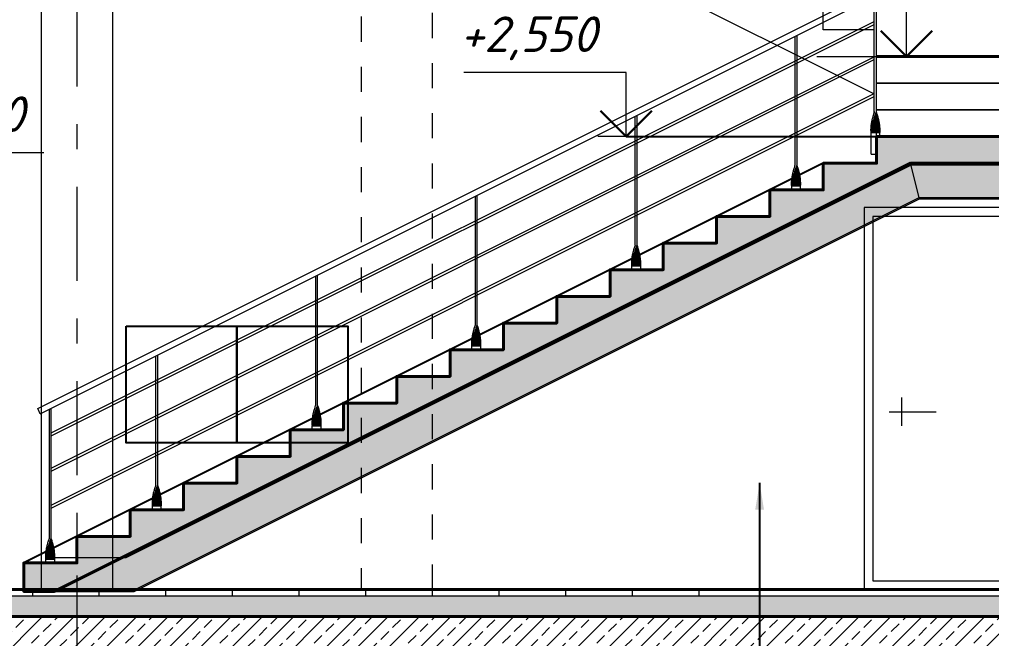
# Model space of a CAD drawing. Header units: millimetres. Extents: x -6419137 to 687965, y -598396 to 179722.
# Drawn here: x 641176 to 646647, y 79745 to 83229 of the extents above; entities that cross this region are included whole.
import ezdxf
from ezdxf.enums import TextEntityAlignment as Align

# ---------------------------------------------------------------- set-up
doc = ezdxf.new("R2010")
doc.units = ezdxf.units.MM
doc.header["$MEASUREMENT"] = 0
doc.linetypes.add('Штриховая', pattern=[5644.444466, 2822.222233, -2822.222233])
doc.linetypes.add('Штрихштриховая', pattern=[10936.110735, 5291.666508, -2116.666555, 1411.111116, -2116.666555])
for name, color, linetype, lineweight in [('Двери ArchiCAD', 7, 'Continuous', 0), ('лестницы_Ном._пера__94', 252, 'Continuous', 5), ('лестницы_Ном._пера__96', 7, 'Continuous', 13), ('лестницы_Ном._пера__99', 7, 'Continuous', 40), ('оси_Ном._пера__96', 7, 'Continuous', 5), ('перекрытие_Ном._пера__99', 7, 'Continuous', 40), ('стены наруж_Ном._пера__1', 7, 'Continuous', 25), ('стены наруж_Ном._пера__99', 7, 'Continuous', 40), ('чертеж_Ном._пера__91', 250, 'Continuous', 5), ('чертеж_Ном._пера__96', 7, 'Continuous', 13), ('чертеж_Ном._пера__98', 7, 'Continuous', 35), ('штриховка_Ном._пера__96', 7, 'Continuous', 13)]:
    doc.layers.add(name, color=color, linetype=linetype, lineweight=lineweight)
doc.layers.add('Конструкции', color=7, linetype='Continuous', lineweight=5, true_color=0x0000e6)
for name, color, linetype in [('крыша', 7, 'Continuous'), ('оси', 7, 'Continuous'), ('перекрытие', 7, 'Continuous'), ('размеры', 7, 'Continuous'), ('чертеж', 7, 'Continuous')]:
    doc.layers.add(name, color=color, linetype=linetype)
doc.styles.get("Standard").update_dxf_attribs({"font": 'isocpeui.ttf'})
doc.styles.add('СГЕНЕРИР_СТИЛЬ_1', font='gost_2_304-81_type.ttf')
doc.dimstyles.get("Standard").update_dxf_attribs({"dimtxt": 150, "dimasz": 100, "dimexe": 100, "dimexo": 100, "dimgap": 80, "dimtad": 1, "dimtoh": 1, "dimdec": 0, "dimzin": 0, "dimdsep": 46, "dimtxsty": 'Standard', "dimblk": 'ARCHTICK', "dimblk2": 'ARCHTICK', "dimcen": 0.09, "dimdle": 100, "dimadec": 0, "dimazin": 0, "dimtfac": 1, "dimtdec": 0, "dimtofl": 0, "dimtmove": 0, "dimatfit": 3, "dimfxl": 1, "dimtolj": 1, "dimtzin": 0, "dimarcsym": 0})

# ---------------------------------------------------------------- blocks, each defined once
blk = doc.blocks.new('Элемент разреза_68_3', base_point=(50891.7, -142))
at = {"layer": 'штриховка_Ном._пера__96', "linetype": 'Continuous'}
h = blk.add_hatch(dxfattribs=at)
h.set_pattern_fill('ANSI33', color=256, scale=500, style=0)
h.set_pattern_definition([(45, (123176.68, -384.35), (-88.3883, 88.3883), []), (45, (123265.06, -384.35), (-88.3883, 88.3883), [62.5, -31.25])])
h.paths.add_polyline_path([(123347.3, -133.6), (122947.3, -133.6), (122947.3, -434), (123347.3, -434)])
h.paths.add_polyline_path([(113547.3, -834), (123347.3, -834), (123347.3, -434), (113547.3, -434)])
h = blk.add_hatch(dxfattribs=at)
h.set_pattern_fill('ANSI31', color=256, scale=3000, angle=45, style=0)
h.paths.add_polyline_path([(120347.3, -317.9), (120347.3, -283.6), (113547.3, -283.6), (113547.3, -317.9)])
h.paths.add_polyline_path([(122947.3, -283.6), (122947.3, -383.6), (122967.3, -383.6), (122967.3, -283.6)])
h = blk.add_hatch(dxfattribs=at)
h.set_pattern_fill('AR-CONC', color=256, scale=8, style=0)
h.set_pattern_definition([(50, (0, 8), (57.380815, -5.02017), [6, -66]), (355, (0, 8), (-11.100107, 60.17537), [4.8, -52.8]), (100.451444, (4.78, 7.58), (46.280708, 55.1552), [5.099215, -56.09137]), (46.1842, (0, 24), (85.379306, -13.241542), [9, -99]), (96.635635, (7.115, 22.9), (74.772956, 77.92949), [7.64883, -84.1371]), (351.18416, (0, 24), (74.772956, 77.92949), [7.2, -79.2]), (21, (8, 20), (47.752564, -32.209511), [6, -66]), (326, (8, 20), (19.465227, 58.012004), [4.8, -52.8]), (71.451445, (11.98, 17.316), (67.21779, 25.802492), [5.099215, -56.09137]), (37.5, (0, 8), (0.9727884, 26.6315083), [0, -52.16, 0, -53.6, 0, -53]), (7.5, (0, 8), (21.045563, 31.552937), [0, -30.56, 0, -50.96, 0, -20.2]), (327.5, (-17.84, 8), (42.705795, -1.8043897), [0, -20, 0, -62.4, 0, -82.8]), (317.5, (-25.84, 8), (46.654894, 8.008399), [0, -26, 0, -41.44, 0, -58.8])])
h.paths.add_polyline_path([(122947.3, -434), (122947.3, -321.8), (113547.3, -321.8), (113547.3, -434)])
at = {"layer": 'перекрытие_Ном._пера__99', "linetype": 'Continuous'}
blk.add_line((113547.3, -283.6), (122947.3, -283.6), dxfattribs=at)
blk.add_lwpolyline([(113547.3, -434), (122947.3, -434), (122947.3, -133.6), (123347.3, -133.6), (123347.3, -434)], dxfattribs=at)
at = {"layer": 'штриховка_Ном._пера__96', "linetype": 'Continuous'}
blk.add_line((113547.3, -317.9), (122947.3, -317.9), dxfattribs=at)
blk = doc.blocks.new('Стандартный маркер сетки[17]_3', base_point=(114347.3, 2539.6))
at = {"layer": 'оси_Ном._пера__96', "linetype": 'Штрихштриховая', "ltscale": 0.1}
blk.add_line((114347.3, 8601.8), (114347.3, -2142), dxfattribs=at)
at = {"layer": 'оси_Ном._пера__96', "style": 'СГЕНЕРИР_СТИЛЬ_1'}
blk.add_attdef('AC_MarkerText_1', text='', height=350, rotation=360, dxfattribs=at).set_placement((114208.2, -3811.7), align=Align.BOTTOM_LEFT)
blk = doc.blocks.new('Отметка высоты (ГОСТ)[26]_3', base_point=(115340.8, -142))
at = {"layer": 'чертеж_Ном._пера__91', "linetype": 'Continuous'}
for p, q in [((115340.8, -142), (115340.8, 308)), ((115340.8, 308), (116482.7, 308)), ((114709.4, -142), (115540.8, -142))]:
    blk.add_line(p, q, dxfattribs=at)
at = {"layer": 'чертеж_Ном._пера__98', "linetype": 'Continuous', "lineweight": 30}
for q in [(115160.8, 38), (115520.8, 38)]:
    blk.add_line((115340.8, -142), q, dxfattribs=at)
blk = doc.blocks.new('A$C381E31AD')
at = {"layer": 'лестницы_Ном._пера__94', "linetype": 'Continuous', "lineweight": 13}
for points in [[(1838.6, 518), (1838.6, 667.5), (738.6, 667.2), (739.1, 517.7)], [(2158.4, 317.7), (2158.6, 517.5), (929.6, 517.7), (980.1, 317.7)], [(-161.4, -252.5), (-161.4, 67.7), (-461.4, 67.7), (-461.4, -82.3), (-761.4, -82.3), (-761.4, -232.3), (-1061.4, -232.3), (-1061.4, -382.3), (-1361.4, -382.3), (-1361.4, -532.3), (-1661.4, -532.3), (-1661.4, -682.3), (-1961.4, -682.3), (-1961.4, -832.3), (-2261.4, -832.3), (-2261.4, -982.3), (-2561.4, -982.3), (-2561.4, -1132.3), (-2861.4, -1132.3), (-2861.4, -1282.3), (-3161.4, -1282.3), (-3161.4, -1432.3), (-3461.4, -1432.3), (-3461.4, -1582.3), (-3761.4, -1582.3), (-3761.4, -1742.3), (-3148.7, -1745)]]:
    blk.add_hatch(color=9, dxfattribs=at).paths.add_polyline_path(points)
at = {"layer": 'лестницы_Ном._пера__94'}
h = blk.add_hatch(color=9, dxfattribs=at)
h.paths.add_polyline_path([(929.7, 517.7), (739.1, 517.7), (438.6, 517.7), (438.6, 367.7), (138.6, 367.7), (138.6, 217.7), (-161.4, 217.7), (-161.4, 67.7), (-161.4, -27.8)], flags=17)
h.paths.add_polyline_path([(979.9, 317.7), (929.7, 517.7), (-161.4, -27.8), (-161.4, -253)])
at = {"layer": 'лестницы_Ном._пера__94', "linetype": 'Continuous', "lineweight": 13}
h = blk.add_hatch(color=9, dxfattribs=at)
h.paths.add_polyline_path([(-3628.7, -1732.3), (-3761.4, -1732.3), (-4061.4, -1732.3), (-4061.4, -1892.3), (-3890.8, -1892.3)])
h.paths.add_polyline_path([(-3145, -1744.7), (-3628.7, -1732.3), (-3890.3, -1892.3), (-3447.1, -1895.8)])
blk.add_lwpolyline([(438.6, 517.7), (-4061.4, -1732.3)])
at = {"layer": 'лестницы_Ном._пера__96', "linetype": 'Continuous'}
for p, q in [((-3982.4, -862.6), (708.6, 1483.3)), ((-3967.6, -892.2), (726.1, 1455.1)), ((726.1, 802.5), (726.1, 1454.7)), ((738.6, 809.8), (738.6, 1454.7)), ((-3906.7, -1000.7), (726.1, 1315.7)), ((-3906.7, -1017.5), (726.1, 1298.9)), ((281, 507.7), (281, 1232.5)), ((291, 507.7), (291, 1237.5)), ((-3906.7, -1199.3), (726.1, 1117.1)), ((-3906.7, -1216.1), (726.1, 1100.3)), ((-3906.7, -1406.3), (726.1, 910.1)), ((-3906.7, -1423.1), (726.1, 893.3)), ((-619, 57.7), (-619, 782.4)), ((-609, 57.7), (-609, 787.4)), ((714.8, 762.7), (716.1, 767.7)), ((716.1, 767.7), (717.3, 772.7)), ((717.3, 772.7), (718.7, 777.7)), ((718.7, 777.7), (720.1, 782.7)), ((720.1, 782.7), (721.6, 787.7)), ((721.6, 787.7), (726.1, 802.5)), ((723.1, 792.7), (724.7, 797.7)), ((723.2, 762.7), (724.7, 767.7)), ((724.7, 797.7), (726.3, 802.7)), ((724.7, 767.7), (726.3, 772.7)), ((749.7, 767.7), (724.7, 767.7)), ((726.3, 802.7), (727.9, 807.7)), ((726.3, 772.7), (727.9, 777.7)), ((748.4, 772.7), (726.3, 772.7)), ((727.9, 777.7), (729.6, 782.7)), ((747.1, 777.7), (727.9, 777.7)), ((729.6, 782.7), (731.2, 787.7)), ((745.7, 782.7), (729.6, 782.7)), ((731.2, 787.7), (732.9, 792.7)), ((744.2, 787.7), (731.2, 787.7)), ((732.9, 792.7), (734.6, 797.7)), ((742.7, 792.7), (732.9, 792.7)), ((734.6, 797.7), (736.2, 802.7)), ((741.1, 797.7), (734.6, 797.7)), ((736.2, 802.7), (738.6, 809.8)), ((739.5, 802.7), (736.2, 802.7)), ((741.1, 797.7), (739.5, 802.7)), ((742.7, 792.7), (741.1, 797.7)), ((744.2, 787.7), (742.7, 792.7)), ((745.7, 782.7), (744.2, 787.7)), ((747.1, 777.7), (745.7, 782.7)), ((748.4, 772.7), (747.1, 777.7)), ((749.7, 767.7), (748.4, 772.7)), ((750.9, 762.7), (749.7, 767.7)), ((707.4, 707.7), (707.6, 712.7)), ((707.6, 712.7), (707.9, 717.7)), ((707.9, 717.7), (708.3, 722.7)), ((708.3, 722.7), (708.7, 727.7)), ((708.7, 727.7), (709.3, 732.7)), ((709.3, 732.7), (710, 737.7)), ((710, 737.7), (710.8, 742.7)), ((710, 707.7), (710.8, 712.7)), ((710.8, 742.7), (711.7, 747.7)), ((710.8, 712.7), (711.7, 717.7)), ((758.2, 712.7), (710.8, 712.7)), ((711.7, 747.7), (712.6, 752.7)), ((711.7, 717.7), (712.7, 722.7)), ((757.9, 717.7), (711.7, 717.7)), ((712.6, 752.7), (713.7, 757.7)), ((712.7, 722.7), (713.7, 727.7)), ((757.5, 722.7), (712.7, 722.7)), ((713.7, 757.7), (714.8, 762.7)), ((713.7, 727.7), (714.9, 732.7)), ((757, 727.7), (713.7, 727.7)), ((714.9, 732.7), (716.1, 737.7)), ((756.5, 732.7), (714.9, 732.7)), ((716.1, 737.7), (717.4, 742.7)), ((755.8, 737.7), (716.1, 737.7)), ((717.4, 742.7), (718.7, 747.7)), ((755, 742.7), (717.4, 742.7)), ((718.7, 747.7), (720.2, 752.7)), ((754.1, 747.7), (718.7, 747.7)), ((720.2, 752.7), (721.6, 757.7)), ((753.1, 752.7), (720.2, 752.7)), ((721.6, 757.7), (723.2, 762.7)), ((752.1, 757.7), (721.6, 757.7)), ((750.9, 762.7), (723.2, 762.7)), ((752.1, 757.7), (750.9, 762.7)), ((753.1, 752.7), (752.1, 757.7)), ((754.1, 747.7), (753.1, 752.7)), ((755, 742.7), (754.1, 747.7)), ((755.8, 737.7), (755, 742.7)), ((756.5, 732.7), (755.8, 737.7)), ((757, 727.7), (756.5, 732.7)), ((757.5, 722.7), (757, 727.7)), ((757.9, 717.7), (757.5, 722.7)), ((758.2, 712.7), (757.9, 717.7)), ((758.3, 707.7), (758.2, 712.7)), ((707.4, 702.7), (707.4, 707.7)), ((707.5, 697.7), (707.4, 702.7)), ((707.6, 692.7), (707.5, 697.7)), ((707.9, 687.7), (708.3, 692.7)), ((757.9, 687.7), (707.9, 687.7)), ((707.9, 567.7), (707.9, 687.7)), ((708.3, 692.7), (708.8, 697.7)), ((758.2, 692.7), (708.3, 692.7)), ((708.8, 697.7), (709.3, 702.7)), ((758.3, 697.7), (708.8, 697.7)), ((709.3, 702.7), (710, 707.7)), ((758.4, 702.7), (709.3, 702.7)), ((758.3, 707.7), (710, 707.7)), ((1038.6, 667.7), (738.6, 667.7)), ((757.9, 687.7), (758.2, 692.7)), ((757.9, 667.7), (757.9, 687.7)), ((757.9, 667.7), (757.9, 687.7)), ((758.2, 692.7), (758.3, 697.7)), ((758.4, 702.7), (758.3, 707.7)), ((758.3, 697.7), (758.4, 702.7)), ((274.9, 487.7), (276.4, 492.7)), ((276.4, 492.7), (278, 497.7)), ((278, 497.7), (279.6, 502.7)), ((279.6, 502.7), (281.2, 507.7)), ((284.6, 487.7), (286.2, 492.7)), ((286.2, 492.7), (287.9, 497.7)), ((296, 492.7), (286.2, 492.7)), ((287.9, 497.7), (289.5, 502.7)), ((294.4, 497.7), (287.9, 497.7)), ((289.5, 502.7), (291.2, 507.7)), ((292.8, 502.7), (289.5, 502.7)), ((294.4, 497.7), (292.8, 502.7)), ((296, 492.7), (294.4, 497.7)), ((297.5, 487.7), (296, 492.7)), ((262.6, 432.7), (263.3, 437.7)), ((263.3, 437.7), (264.1, 442.7)), ((264.1, 442.7), (265, 447.7)), ((265, 447.7), (265.9, 452.7)), ((265.9, 452.7), (267, 457.7)), ((267, 457.7), (268.1, 462.7)), ((268.1, 462.7), (269.4, 467.7)), ((268.2, 432.7), (269.4, 437.7)), ((269.4, 467.7), (270.7, 472.7)), ((269.4, 437.7), (270.7, 442.7)), ((309.1, 437.7), (269.4, 437.7)), ((270.7, 472.7), (272, 477.7)), ((270.7, 442.7), (272, 447.7)), ((308.3, 442.7), (270.7, 442.7)), ((272, 477.7), (273.4, 482.7)), ((272, 447.7), (273.5, 452.7)), ((307.4, 447.7), (272, 447.7)), ((273.4, 482.7), (274.9, 487.7)), ((273.5, 452.7), (274.9, 457.7)), ((306.4, 452.7), (273.5, 452.7)), ((274.9, 457.7), (276.5, 462.7)), ((305.4, 457.7), (274.9, 457.7)), ((276.5, 462.7), (278, 467.7)), ((304.2, 462.7), (276.5, 462.7)), ((278, 467.7), (279.6, 472.7)), ((303, 467.7), (278, 467.7)), ((279.6, 472.7), (281.2, 477.7)), ((301.7, 472.7), (279.6, 472.7)), ((281.2, 477.7), (282.9, 482.7)), ((300.4, 477.7), (281.2, 477.7)), ((282.9, 482.7), (284.6, 487.7)), ((299, 482.7), (282.9, 482.7)), ((297.5, 487.7), (284.6, 487.7)), ((299, 482.7), (297.5, 487.7)), ((300.4, 477.7), (299, 482.7)), ((301.7, 472.7), (300.4, 477.7)), ((303, 467.7), (301.7, 472.7)), ((304.2, 462.7), (303, 467.7)), ((305.4, 457.7), (304.2, 462.7)), ((306.4, 452.7), (305.4, 457.7)), ((307.4, 447.7), (306.4, 452.7)), ((308.3, 442.7), (307.4, 447.7)), ((309.1, 437.7), (308.3, 442.7)), ((309.8, 432.7), (309.1, 437.7)), ((260.7, 407.7), (260.9, 412.7)), ((260.7, 402.7), (260.7, 407.7)), ((260.8, 397.7), (260.7, 402.7)), ((260.9, 392.7), (260.8, 397.7)), ((260.9, 412.7), (261.2, 417.7)), ((261.2, 417.7), (261.6, 422.7)), ((261.2, 387.7), (261.6, 392.7)), ((311.2, 387.7), (261.2, 387.7)), ((261.2, 367.7), (261.2, 387.7)), ((261.6, 422.7), (262, 427.7)), ((261.6, 392.7), (262.1, 397.7)), ((311.5, 392.7), (261.6, 392.7)), ((262, 427.7), (262.6, 432.7)), ((262.1, 397.7), (262.6, 402.7)), ((311.6, 397.7), (262.1, 397.7)), ((262.6, 402.7), (263.3, 407.7)), ((311.7, 402.7), (262.6, 402.7)), ((263.3, 407.7), (264.1, 412.7)), ((311.6, 407.7), (263.3, 407.7)), ((264.1, 412.7), (265, 417.7)), ((311.5, 412.7), (264.1, 412.7)), ((265, 417.7), (266, 422.7)), ((311.2, 417.7), (265, 417.7)), ((266, 422.7), (267, 427.7)), ((310.8, 422.7), (266, 422.7)), ((267, 427.7), (268.2, 432.7)), ((310.3, 427.7), (267, 427.7)), ((309.8, 432.7), (268.2, 432.7)), ((310.3, 427.7), (309.8, 432.7)), ((310.8, 422.7), (310.3, 427.7)), ((311.2, 417.7), (310.8, 422.7)), ((311.5, 412.7), (311.2, 417.7)), ((311.2, 387.7), (311.5, 392.7)), ((311.2, 367.7), (311.2, 387.7)), ((311.6, 407.7), (311.5, 412.7)), ((311.5, 392.7), (311.6, 397.7)), ((311.7, 402.7), (311.6, 407.7)), ((311.6, 397.7), (311.7, 402.7)), ((-1518.8, -392.3), (-1518.8, 332.4)), ((-1508.8, -392.3), (-1508.8, 337.4)), ((-620.4, 52.7), (-618.8, 57.7)), ((-610.5, 52.7), (-608.8, 57.7)), ((-635, -2.3), (-634.1, 2.7)), ((-634.1, 2.7), (-633, 7.7)), ((-633, 7.7), (-631.9, 12.7)), ((-631.9, 12.7), (-630.6, 17.7)), ((-630.6, 17.7), (-629.3, 22.7)), ((-629.3, 22.7), (-628, 27.7)), ((-628, 27.7), (-626.6, 32.7)), ((-628, -2.3), (-626.5, 2.7)), ((-626.6, 32.7), (-625.1, 37.7)), ((-626.5, 2.7), (-625.1, 7.7)), ((-593.6, 2.7), (-626.5, 2.7)), ((-625.1, 37.7), (-623.6, 42.7)), ((-625.1, 7.7), (-623.5, 12.7)), ((-594.6, 7.7), (-625.1, 7.7)), ((-623.6, 42.7), (-622, 47.7)), ((-623.5, 12.7), (-622, 17.7)), ((-595.8, 12.7), (-623.5, 12.7)), ((-622, 47.7), (-620.4, 52.7)), ((-622, 17.7), (-620.4, 22.7)), ((-597, 17.7), (-622, 17.7)), ((-620.4, 22.7), (-618.8, 27.7)), ((-598.3, 22.7), (-620.4, 22.7)), ((-618.8, 27.7), (-617.1, 32.7)), ((-599.6, 27.7), (-618.8, 27.7)), ((-617.1, 32.7), (-615.4, 37.7)), ((-601, 32.7), (-617.1, 32.7)), ((-615.4, 37.7), (-613.8, 42.7)), ((-602.5, 37.7), (-615.4, 37.7)), ((-613.8, 42.7), (-612.1, 47.7)), ((-604, 42.7), (-613.8, 42.7)), ((-612.1, 47.7), (-610.5, 52.7)), ((-605.6, 47.7), (-612.1, 47.7)), ((-607.2, 52.7), (-610.5, 52.7)), ((-605.6, 47.7), (-607.2, 52.7)), ((-604, 42.7), (-605.6, 47.7)), ((-602.5, 37.7), (-604, 42.7)), ((-601, 32.7), (-602.5, 37.7)), ((-599.6, 27.7), (-601, 32.7)), ((-598.3, 22.7), (-599.6, 27.7)), ((-597, 17.7), (-598.3, 22.7)), ((-595.8, 12.7), (-597, 17.7)), ((-594.6, 7.7), (-595.8, 12.7)), ((-593.6, 2.7), (-594.6, 7.7)), ((-592.6, -2.3), (-593.6, 2.7)), ((-639.3, -42.3), (-639.1, -37.3)), ((-639.3, -47.3), (-639.3, -42.3)), ((-639.2, -52.3), (-639.3, -47.3)), ((-639.1, -57.3), (-639.2, -52.3)), ((-639.1, -37.3), (-638.8, -32.3)), ((-638.8, -32.3), (-638.4, -27.3)), ((-638.4, -27.3), (-638, -22.3)), ((-638.4, -57.3), (-637.9, -52.3)), ((-638, -22.3), (-637.4, -17.3)), ((-637.9, -52.3), (-637.4, -47.3)), ((-588.4, -52.3), (-637.9, -52.3)), ((-637.4, -17.3), (-636.7, -12.3)), ((-637.4, -47.3), (-636.7, -42.3)), ((-588.3, -47.3), (-637.4, -47.3)), ((-636.7, -12.3), (-635.9, -7.3)), ((-636.7, -42.3), (-635.9, -37.3)), ((-588.4, -42.3), (-636.7, -42.3)), ((-635.9, -7.3), (-635, -2.3)), ((-635.9, -37.3), (-635, -32.3)), ((-588.5, -37.3), (-635.9, -37.3)), ((-635, -32.3), (-634, -27.3)), ((-588.8, -32.3), (-635, -32.3)), ((-634, -27.3), (-633, -22.3)), ((-589.2, -27.3), (-634, -27.3)), ((-633, -22.3), (-631.8, -17.3)), ((-589.7, -22.3), (-633, -22.3)), ((-631.8, -17.3), (-630.6, -12.3)), ((-590.2, -17.3), (-631.8, -17.3)), ((-630.6, -12.3), (-629.3, -7.3)), ((-590.9, -12.3), (-630.6, -12.3)), ((-629.3, -7.3), (-628, -2.3)), ((-591.7, -7.3), (-629.3, -7.3)), ((-592.6, -2.3), (-628, -2.3)), ((-591.7, -7.3), (-592.6, -2.3)), ((-590.9, -12.3), (-591.7, -7.3)), ((-590.2, -17.3), (-590.9, -12.3)), ((-589.7, -22.3), (-590.2, -17.3)), ((-589.2, -27.3), (-589.7, -22.3)), ((-588.8, -32.3), (-589.2, -27.3)), ((-588.5, -37.3), (-588.8, -32.3)), ((-588.4, -42.3), (-588.5, -37.3)), ((-588.5, -57.3), (-588.4, -52.3)), ((-588.3, -47.3), (-588.4, -42.3)), ((-588.4, -52.3), (-588.3, -47.3)), ((-638.8, -62.3), (-638.4, -57.3)), ((-588.8, -62.3), (-638.8, -62.3)), ((-638.8, -82.3), (-638.8, -62.3)), ((-588.5, -57.3), (-638.4, -57.3)), ((-588.8, -62.3), (-588.5, -57.3)), ((-588.8, -82.3), (-588.8, -62.3)), ((-2417, -842.3), (-2417, -116.8)), ((-2407, -842.3), (-2407, -111.8)), ((-1533, -442.3), (-1531.9, -437.3)), ((-1531.9, -437.3), (-1530.6, -432.3)), ((-1530.6, -432.3), (-1529.3, -427.3)), ((-1529.3, -427.3), (-1528, -422.3)), ((-1528, -422.3), (-1526.6, -417.3)), ((-1526.6, -417.3), (-1525.1, -412.3)), ((-1525.1, -412.3), (-1523.6, -407.3)), ((-1525.1, -442.3), (-1523.5, -437.3)), ((-1523.6, -407.3), (-1522, -402.3)), ((-1523.5, -437.3), (-1522, -432.3)), ((-1495.8, -437.3), (-1523.5, -437.3)), ((-1522, -402.3), (-1520.4, -397.3)), ((-1522, -432.3), (-1520.4, -427.3)), ((-1497, -432.3), (-1522, -432.3)), ((-1520.4, -397.3), (-1518.8, -392.3)), ((-1520.4, -427.3), (-1518.8, -422.3)), ((-1498.3, -427.3), (-1520.4, -427.3)), ((-1518.8, -422.3), (-1517.1, -417.3)), ((-1499.6, -422.3), (-1518.8, -422.3)), ((-1517.1, -417.3), (-1515.4, -412.3)), ((-1501, -417.3), (-1517.1, -417.3)), ((-1515.4, -412.3), (-1513.8, -407.3)), ((-1502.5, -412.3), (-1515.4, -412.3)), ((-1513.8, -407.3), (-1512.1, -402.3)), ((-1504, -407.3), (-1513.8, -407.3)), ((-1512.1, -402.3), (-1510.5, -397.3)), ((-1505.6, -402.3), (-1512.1, -402.3)), ((-1510.5, -397.3), (-1508.8, -392.3)), ((-1507.2, -397.3), (-1510.5, -397.3)), ((-1505.6, -402.3), (-1507.2, -397.3)), ((-1504, -407.3), (-1505.6, -402.3)), ((-1502.5, -412.3), (-1504, -407.3)), ((-1501, -417.3), (-1502.5, -412.3)), ((-1499.6, -422.3), (-1501, -417.3)), ((-1498.3, -427.3), (-1499.6, -422.3)), ((-1497, -432.3), (-1498.3, -427.3)), ((-1495.8, -437.3), (-1497, -432.3)), ((-1494.6, -442.3), (-1495.8, -437.3)), ((-1539.3, -492.3), (-1539.1, -487.3)), ((-1539.3, -497.3), (-1539.3, -492.3)), ((-1539.1, -487.3), (-1538.8, -482.3)), ((-1538.8, -482.3), (-1538.4, -477.3)), ((-1538.4, -477.3), (-1538, -472.3)), ((-1538, -472.3), (-1537.4, -467.3)), ((-1537.4, -467.3), (-1536.7, -462.3)), ((-1537.4, -497.3), (-1536.7, -492.3)), ((-1536.7, -462.3), (-1535.9, -457.3)), ((-1536.7, -492.3), (-1535.9, -487.3)), ((-1488.4, -492.3), (-1536.7, -492.3)), ((-1535.9, -457.3), (-1535, -452.3)), ((-1535.9, -487.3), (-1535, -482.3)), ((-1488.5, -487.3), (-1535.9, -487.3)), ((-1535, -452.3), (-1534.1, -447.3)), ((-1535, -482.3), (-1534, -477.3)), ((-1488.8, -482.3), (-1535, -482.3)), ((-1534.1, -447.3), (-1533, -442.3)), ((-1534, -477.3), (-1533, -472.3)), ((-1489.2, -477.3), (-1534, -477.3)), ((-1533, -472.3), (-1531.8, -467.3)), ((-1489.7, -472.3), (-1533, -472.3)), ((-1531.8, -467.3), (-1530.6, -462.3)), ((-1490.2, -467.3), (-1531.8, -467.3)), ((-1530.6, -462.3), (-1529.3, -457.3)), ((-1490.9, -462.3), (-1530.6, -462.3)), ((-1529.3, -457.3), (-1528, -452.3)), ((-1491.7, -457.3), (-1529.3, -457.3)), ((-1528, -452.3), (-1526.5, -447.3)), ((-1492.6, -452.3), (-1528, -452.3)), ((-1526.5, -447.3), (-1525.1, -442.3)), ((-1493.6, -447.3), (-1526.5, -447.3)), ((-1494.6, -442.3), (-1525.1, -442.3)), ((-1493.6, -447.3), (-1494.6, -442.3)), ((-1492.6, -452.3), (-1493.6, -447.3)), ((-1491.7, -457.3), (-1492.6, -452.3)), ((-1490.9, -462.3), (-1491.7, -457.3)), ((-1490.2, -467.3), (-1490.9, -462.3)), ((-1489.7, -472.3), (-1490.2, -467.3)), ((-1489.2, -477.3), (-1489.7, -472.3)), ((-1488.8, -482.3), (-1489.2, -477.3)), ((-1488.5, -487.3), (-1488.8, -482.3)), ((-1488.4, -492.3), (-1488.5, -487.3)), ((-1488.3, -497.3), (-1488.4, -492.3)), ((-1539.2, -502.3), (-1539.3, -497.3)), ((-1539.1, -507.3), (-1539.2, -502.3)), ((-1538.8, -512.3), (-1538.4, -507.3)), ((-1488.8, -512.3), (-1538.8, -512.3)), ((-1538.8, -532.3), (-1538.8, -512.3)), ((-1538.4, -507.3), (-1537.9, -502.3)), ((-1488.5, -507.3), (-1538.4, -507.3)), ((-1537.9, -502.3), (-1537.4, -497.3)), ((-1488.4, -502.3), (-1537.9, -502.3)), ((-1488.3, -497.3), (-1537.4, -497.3)), ((-1488.8, -512.3), (-1488.5, -507.3)), ((-1488.8, -532.3), (-1488.8, -512.3)), ((-1488.5, -507.3), (-1488.4, -502.3)), ((-1488.4, -502.3), (-1488.3, -497.3)), ((-3316.7, -1292.3), (-3316.7, -566.7)), ((-3306.7, -1292.3), (-3306.7, -561.7)), ((-3967.6, -892.2), (-3982.4, -862.6)), ((-3916.7, -1592.3), (-3916.7, -866.8)), ((-3906.7, -1592.3), (-3906.7, -861.8)), ((-2427.5, -877.3), (-2426.2, -872.3)), ((-2426.2, -872.3), (-2424.7, -867.3)), ((-2424.7, -867.3), (-2423.3, -862.3)), ((-2423.3, -862.3), (-2421.7, -857.3)), ((-2421.7, -857.3), (-2420.2, -852.3)), ((-2420.2, -852.3), (-2418.6, -847.3)), ((-2418.6, -847.3), (-2417, -842.3)), ((-2418.5, -877.3), (-2416.9, -872.3)), ((-2416.9, -872.3), (-2415.3, -867.3)), ((-2397.8, -872.3), (-2416.9, -872.3)), ((-2415.3, -867.3), (-2413.6, -862.3)), ((-2399.2, -867.3), (-2415.3, -867.3)), ((-2413.6, -862.3), (-2411.9, -857.3)), ((-2400.7, -862.3), (-2413.6, -862.3)), ((-2411.9, -857.3), (-2410.3, -852.3)), ((-2402.2, -857.3), (-2411.9, -857.3)), ((-2410.3, -852.3), (-2408.6, -847.3)), ((-2403.7, -852.3), (-2410.3, -852.3)), ((-2408.6, -847.3), (-2407, -842.3)), ((-2405.3, -847.3), (-2408.6, -847.3)), ((-2403.7, -852.3), (-2405.3, -847.3)), ((-2402.2, -857.3), (-2403.7, -852.3)), ((-2400.7, -862.3), (-2402.2, -857.3)), ((-2399.2, -867.3), (-2400.7, -862.3)), ((-2397.8, -872.3), (-2399.2, -867.3)), ((-2396.4, -877.3), (-2397.8, -872.3)), ((-2437, -932.3), (-2436.6, -927.3)), ((-2436.6, -927.3), (-2436.1, -922.3)), ((-2436.1, -922.3), (-2435.5, -917.3)), ((-2435.5, -917.3), (-2434.8, -912.3)), ((-2434.8, -912.3), (-2434.1, -907.3)), ((-2434.1, -907.3), (-2433.2, -902.3)), ((-2433.2, -902.3), (-2432.2, -897.3)), ((-2433.1, -932.3), (-2432.2, -927.3)), ((-2432.2, -897.3), (-2431.2, -892.3)), ((-2432.2, -927.3), (-2431.1, -922.3)), ((-2387.3, -927.3), (-2432.2, -927.3)), ((-2431.2, -892.3), (-2430, -887.3)), ((-2431.1, -922.3), (-2430, -917.3)), ((-2387.8, -922.3), (-2431.1, -922.3)), ((-2430, -887.3), (-2428.8, -882.3)), ((-2430, -917.3), (-2428.8, -912.3)), ((-2388.4, -917.3), (-2430, -917.3)), ((-2428.8, -882.3), (-2427.5, -877.3)), ((-2428.8, -912.3), (-2427.5, -907.3)), ((-2389.1, -912.3), (-2428.8, -912.3)), ((-2427.5, -907.3), (-2426.1, -902.3)), ((-2389.9, -907.3), (-2427.5, -907.3)), ((-2426.1, -902.3), (-2424.7, -897.3)), ((-2390.8, -902.3), (-2426.1, -902.3)), ((-2424.7, -897.3), (-2423.2, -892.3)), ((-2391.7, -897.3), (-2424.7, -897.3)), ((-2423.2, -892.3), (-2421.7, -887.3)), ((-2392.8, -892.3), (-2423.2, -892.3)), ((-2421.7, -887.3), (-2420.1, -882.3)), ((-2393.9, -887.3), (-2421.7, -887.3)), ((-2420.1, -882.3), (-2418.5, -877.3)), ((-2395.1, -882.3), (-2420.1, -882.3)), ((-2396.4, -877.3), (-2418.5, -877.3)), ((-2395.1, -882.3), (-2396.4, -877.3)), ((-2393.9, -887.3), (-2395.1, -882.3)), ((-2392.8, -892.3), (-2393.9, -887.3)), ((-2391.7, -897.3), (-2392.8, -892.3)), ((-2390.8, -902.3), (-2391.7, -897.3)), ((-2389.9, -907.3), (-2390.8, -902.3)), ((-2389.1, -912.3), (-2389.9, -907.3)), ((-2388.4, -917.3), (-2389.1, -912.3)), ((-2387.8, -922.3), (-2388.4, -917.3)), ((-2387.3, -927.3), (-2387.8, -922.3)), ((-2387, -932.3), (-2387.3, -927.3)), ((-2437.5, -947.3), (-2437.4, -942.3)), ((-2437.4, -952.3), (-2437.5, -947.3)), ((-2437.4, -942.3), (-2437.2, -937.3)), ((-2437.2, -957.3), (-2437.4, -952.3)), ((-2437.2, -937.3), (-2437, -932.3)), ((-2437, -962.3), (-2436.6, -957.3)), ((-2387, -962.3), (-2437, -962.3)), ((-2437, -982.3), (-2437, -962.3)), ((-2436.6, -957.3), (-2436.1, -952.3)), ((-2386.7, -957.3), (-2436.6, -957.3)), ((-2436.1, -952.3), (-2435.5, -947.3)), ((-2386.5, -952.3), (-2436.1, -952.3)), ((-2435.5, -947.3), (-2434.8, -942.3)), ((-2386.5, -947.3), (-2435.5, -947.3)), ((-2434.8, -942.3), (-2434, -937.3)), ((-2386.5, -942.3), (-2434.8, -942.3)), ((-2434, -937.3), (-2433.1, -932.3)), ((-2386.7, -937.3), (-2434, -937.3)), ((-2387, -932.3), (-2433.1, -932.3)), ((-2386.7, -937.3), (-2387, -932.3)), ((-2387, -962.3), (-2386.7, -957.3)), ((-2387, -982.3), (-2387, -962.3)), ((-2386.5, -942.3), (-2386.7, -937.3)), ((-2386.7, -957.3), (-2386.5, -952.3)), ((-2386.5, -947.3), (-2386.5, -942.3)), ((-2386.5, -952.3), (-2386.5, -947.3)), ((-3324.5, -1317.3), (-3323, -1312.3)), ((-3323, -1312.3), (-3321.5, -1307.3)), ((-3321.5, -1307.3), (-3319.9, -1302.3)), ((-3319.9, -1302.3), (-3318.4, -1297.3)), ((-3318.4, -1297.3), (-3316.7, -1292.3)), ((-3315, -1317.3), (-3313.4, -1312.3)), ((-3313.4, -1312.3), (-3311.7, -1307.3)), ((-3300.4, -1312.3), (-3313.4, -1312.3)), ((-3311.7, -1307.3), (-3310, -1302.3)), ((-3301.9, -1307.3), (-3311.7, -1307.3)), ((-3310, -1302.3), (-3308.4, -1297.3)), ((-3303.5, -1302.3), (-3310, -1302.3)), ((-3308.4, -1297.3), (-3306.7, -1292.3)), ((-3305.1, -1297.3), (-3308.4, -1297.3)), ((-3303.5, -1302.3), (-3305.1, -1297.3)), ((-3301.9, -1307.3), (-3303.5, -1302.3)), ((-3300.4, -1312.3), (-3301.9, -1307.3)), ((-3299, -1317.3), (-3300.4, -1312.3)), ((-3335.9, -1372.3), (-3335.3, -1367.3)), ((-3335.3, -1367.3), (-3334.6, -1362.3)), ((-3334.6, -1362.3), (-3333.8, -1357.3)), ((-3333.8, -1357.3), (-3332.9, -1352.3)), ((-3332.9, -1352.3), (-3332, -1347.3)), ((-3332, -1347.3), (-3330.9, -1342.3)), ((-3330.9, -1342.3), (-3329.8, -1337.3)), ((-3330.9, -1372.3), (-3329.7, -1367.3)), ((-3329.8, -1337.3), (-3328.6, -1332.3)), ((-3329.7, -1367.3), (-3328.5, -1362.3)), ((-3288.2, -1367.3), (-3329.7, -1367.3)), ((-3328.6, -1332.3), (-3327.3, -1327.3)), ((-3328.5, -1362.3), (-3327.2, -1357.3)), ((-3288.8, -1362.3), (-3328.5, -1362.3)), ((-3327.3, -1327.3), (-3325.9, -1322.3)), ((-3327.2, -1357.3), (-3325.9, -1352.3)), ((-3289.6, -1357.3), (-3327.2, -1357.3)), ((-3325.9, -1322.3), (-3324.5, -1317.3)), ((-3325.9, -1352.3), (-3324.5, -1347.3)), ((-3290.5, -1352.3), (-3325.9, -1352.3)), ((-3324.5, -1347.3), (-3323, -1342.3)), ((-3291.5, -1347.3), (-3324.5, -1347.3)), ((-3323, -1342.3), (-3321.5, -1337.3)), ((-3292.5, -1342.3), (-3323, -1342.3)), ((-3321.5, -1337.3), (-3319.9, -1332.3)), ((-3293.7, -1337.3), (-3321.5, -1337.3)), ((-3319.9, -1332.3), (-3318.3, -1327.3)), ((-3294.9, -1332.3), (-3319.9, -1332.3)), ((-3318.3, -1327.3), (-3316.7, -1322.3)), ((-3296.2, -1327.3), (-3318.3, -1327.3)), ((-3316.7, -1322.3), (-3315, -1317.3)), ((-3297.5, -1322.3), (-3316.7, -1322.3)), ((-3299, -1317.3), (-3315, -1317.3)), ((-3297.5, -1322.3), (-3299, -1317.3)), ((-3296.2, -1327.3), (-3297.5, -1322.3)), ((-3294.9, -1332.3), (-3296.2, -1327.3)), ((-3293.7, -1337.3), (-3294.9, -1332.3)), ((-3292.5, -1342.3), (-3293.7, -1337.3)), ((-3291.5, -1347.3), (-3292.5, -1342.3)), ((-3290.5, -1352.3), (-3291.5, -1347.3)), ((-3289.6, -1357.3), (-3290.5, -1352.3)), ((-3288.8, -1362.3), (-3289.6, -1357.3)), ((-3288.2, -1367.3), (-3288.8, -1362.3)), ((-3287.6, -1372.3), (-3288.2, -1367.3)), ((-3337.2, -1392.3), (-3337, -1387.3)), ((-3337.2, -1397.3), (-3337.2, -1392.3)), ((-3337.2, -1402.3), (-3337.2, -1397.3)), ((-3337, -1407.3), (-3337.2, -1402.3)), ((-3337, -1387.3), (-3336.7, -1382.3)), ((-3336.7, -1382.3), (-3336.4, -1377.3)), ((-3336.7, -1412.3), (-3336.3, -1407.3)), ((-3286.7, -1412.3), (-3336.7, -1412.3)), ((-3336.7, -1432.3), (-3336.7, -1412.3)), ((-3336.4, -1377.3), (-3335.9, -1372.3)), ((-3336.3, -1407.3), (-3335.9, -1402.3)), ((-3286.5, -1407.3), (-3336.3, -1407.3)), ((-3335.9, -1402.3), (-3335.3, -1397.3)), ((-3286.3, -1402.3), (-3335.9, -1402.3)), ((-3335.3, -1397.3), (-3334.6, -1392.3)), ((-3286.2, -1397.3), (-3335.3, -1397.3)), ((-3334.6, -1392.3), (-3333.8, -1387.3)), ((-3286.3, -1392.3), (-3334.6, -1392.3)), ((-3333.8, -1387.3), (-3332.9, -1382.3)), ((-3286.4, -1387.3), (-3333.8, -1387.3)), ((-3332.9, -1382.3), (-3331.9, -1377.3)), ((-3286.7, -1382.3), (-3332.9, -1382.3)), ((-3331.9, -1377.3), (-3330.9, -1372.3)), ((-3287.1, -1377.3), (-3331.9, -1377.3)), ((-3287.6, -1372.3), (-3330.9, -1372.3)), ((-3287.1, -1377.3), (-3287.6, -1372.3)), ((-3286.7, -1382.3), (-3287.1, -1377.3)), ((-3286.4, -1387.3), (-3286.7, -1382.3)), ((-3286.7, -1412.3), (-3286.5, -1407.3)), ((-3286.7, -1432.3), (-3286.7, -1412.3)), ((-3286.5, -1407.3), (-3286.3, -1402.3)), ((-3286.3, -1392.3), (-3286.4, -1387.3)), ((-3286.2, -1397.3), (-3286.3, -1392.3)), ((-3286.3, -1402.3), (-3286.2, -1397.3)), ((-3930.9, -1642.3), (-3929.8, -1637.3)), ((-3929.8, -1637.3), (-3928.6, -1632.3)), ((-3928.6, -1632.3), (-3927.3, -1627.3)), ((-3927.3, -1627.3), (-3925.9, -1622.3)), ((-3925.9, -1622.3), (-3924.5, -1617.3)), ((-3924.5, -1617.3), (-3923, -1612.3)), ((-3923, -1612.3), (-3921.5, -1607.3)), ((-3923, -1642.3), (-3921.5, -1637.3)), ((-3921.5, -1607.3), (-3919.9, -1602.3)), ((-3921.5, -1637.3), (-3919.9, -1632.3)), ((-3893.7, -1637.3), (-3921.5, -1637.3)), ((-3919.9, -1602.3), (-3918.4, -1597.3)), ((-3919.9, -1632.3), (-3918.3, -1627.3)), ((-3894.9, -1632.3), (-3919.9, -1632.3)), ((-3918.4, -1597.3), (-3916.7, -1592.3)), ((-3918.3, -1627.3), (-3916.7, -1622.3)), ((-3896.2, -1627.3), (-3918.3, -1627.3)), ((-3916.7, -1622.3), (-3915, -1617.3)), ((-3897.5, -1622.3), (-3916.7, -1622.3)), ((-3915, -1617.3), (-3913.4, -1612.3)), ((-3899, -1617.3), (-3915, -1617.3)), ((-3913.4, -1612.3), (-3911.7, -1607.3)), ((-3900.4, -1612.3), (-3913.4, -1612.3)), ((-3911.7, -1607.3), (-3910, -1602.3)), ((-3901.9, -1607.3), (-3911.7, -1607.3)), ((-3910, -1602.3), (-3908.4, -1597.3)), ((-3903.5, -1602.3), (-3910, -1602.3)), ((-3908.4, -1597.3), (-3906.7, -1592.3)), ((-3905.1, -1597.3), (-3908.4, -1597.3)), ((-3903.5, -1602.3), (-3905.1, -1597.3)), ((-3901.9, -1607.3), (-3903.5, -1602.3)), ((-3900.4, -1612.3), (-3901.9, -1607.3)), ((-3899, -1617.3), (-3900.4, -1612.3)), ((-3897.5, -1622.3), (-3899, -1617.3)), ((-3896.2, -1627.3), (-3897.5, -1622.3)), ((-3894.9, -1632.3), (-3896.2, -1627.3)), ((-3893.7, -1637.3), (-3894.9, -1632.3)), ((-3892.5, -1642.3), (-3893.7, -1637.3)), ((-3937.2, -1692.3), (-3937, -1687.3)), ((-3937.2, -1697.3), (-3937.2, -1692.3)), ((-3937, -1687.3), (-3936.7, -1682.3)), ((-3936.7, -1682.3), (-3936.4, -1677.3)), ((-3936.4, -1677.3), (-3935.9, -1672.3)), ((-3935.9, -1672.3), (-3935.3, -1667.3)), ((-3935.3, -1667.3), (-3934.6, -1662.3)), ((-3935.3, -1697.3), (-3934.6, -1692.3)), ((-3934.6, -1662.3), (-3933.8, -1657.3)), ((-3934.6, -1692.3), (-3933.8, -1687.3)), ((-3886.3, -1692.3), (-3934.6, -1692.3)), ((-3933.8, -1657.3), (-3932.9, -1652.3)), ((-3933.8, -1687.3), (-3932.9, -1682.3)), ((-3886.4, -1687.3), (-3933.8, -1687.3)), ((-3932.9, -1652.3), (-3932, -1647.3)), ((-3932.9, -1682.3), (-3931.9, -1677.3)), ((-3886.7, -1682.3), (-3932.9, -1682.3)), ((-3932, -1647.3), (-3930.9, -1642.3)), ((-3931.9, -1677.3), (-3930.9, -1672.3)), ((-3887.1, -1677.3), (-3931.9, -1677.3)), ((-3930.9, -1672.3), (-3929.7, -1667.3)), ((-3887.6, -1672.3), (-3930.9, -1672.3)), ((-3929.7, -1667.3), (-3928.5, -1662.3)), ((-3888.2, -1667.3), (-3929.7, -1667.3)), ((-3928.5, -1662.3), (-3927.2, -1657.3)), ((-3888.8, -1662.3), (-3928.5, -1662.3)), ((-3927.2, -1657.3), (-3925.9, -1652.3)), ((-3889.6, -1657.3), (-3927.2, -1657.3)), ((-3925.9, -1652.3), (-3924.5, -1647.3)), ((-3890.5, -1652.3), (-3925.9, -1652.3)), ((-3924.5, -1647.3), (-3923, -1642.3)), ((-3891.5, -1647.3), (-3924.5, -1647.3)), ((-3892.5, -1642.3), (-3923, -1642.3)), ((-3891.5, -1647.3), (-3892.5, -1642.3)), ((-3890.5, -1652.3), (-3891.5, -1647.3)), ((-3889.6, -1657.3), (-3890.5, -1652.3)), ((-3888.8, -1662.3), (-3889.6, -1657.3)), ((-3888.2, -1667.3), (-3888.8, -1662.3)), ((-3887.6, -1672.3), (-3888.2, -1667.3)), ((-3887.1, -1677.3), (-3887.6, -1672.3)), ((-3886.7, -1682.3), (-3887.1, -1677.3)), ((-3886.4, -1687.3), (-3886.7, -1682.3)), ((-3886.3, -1692.3), (-3886.4, -1687.3)), ((-3886.2, -1697.3), (-3886.3, -1692.3)), ((-3937.2, -1702.3), (-3937.2, -1697.3)), ((-3937, -1707.3), (-3937.2, -1702.3)), ((-3936.7, -1712.3), (-3936.3, -1707.3)), ((-3886.7, -1712.3), (-3936.7, -1712.3)), ((-3936.7, -1732.3), (-3936.7, -1712.3)), ((-3936.3, -1707.3), (-3935.9, -1702.3)), ((-3886.5, -1707.3), (-3936.3, -1707.3)), ((-3935.9, -1702.3), (-3935.3, -1697.3)), ((-3886.3, -1702.3), (-3935.9, -1702.3)), ((-3886.2, -1697.3), (-3935.3, -1697.3)), ((-3886.7, -1712.3), (-3886.5, -1707.3)), ((-3886.7, -1732.3), (-3886.7, -1712.3)), ((-3886.5, -1707.3), (-3886.3, -1702.3)), ((-3886.3, -1702.3), (-3886.2, -1697.3))]:
    blk.add_line(p, q, dxfattribs=at)
for points in [[(726.1, 1267.7), (438.6, 1267.7), (438.6, 1417.7)], [(-3138, 2837.7), (726.1, 907.7)], [(738.6, 967.7), (738.6, 1117.7), (1838.6, 1117.7), (1838.6, 967.7), (738.6, 967.7)], [(738.6, 817.7), (738.6, 967.7), (1838.6, 967.7), (1838.6, 817.7), (738.6, 817.7)], [(738.6, 667.7), (738.6, 817.7), (1838.6, 817.7), (1838.6, 667.7), (738.6, 667.7)], [(707.9, 567.7), (731.5, 567.7)], [(-3890.3, -1700.8), (-3485.3, -1700.8), (934.7, 509.2), (2159.3, 509.2)], [(979.9, 317.7), (929.5, 518.4)], [(-3890.3, -1885.2), (-3441.7, -1885.2), (978.3, 324.8), (2159.3, 324.8)], [(-3890.3, -1892.3), (-3440.1, -1892.3), (979.9, 317.7), (2159.3, 317.7)]]:
    blk.add_lwpolyline(points, dxfattribs=at)
at = {"layer": 'лестницы_Ном._пера__99', "linetype": 'Continuous'}
blk.add_line((-3461.4, -1432.3), (-3161.4, -1432.3), dxfattribs=at)
for points in [[(738.6, 1117.7), (1838.6, 1117.7)], [(-4061.4, -1892.3), (-3890.3, -1892.3), (929.7, 517.7), (1838.6, 517.7), (1838.6, 667.7), (739.1, 667.7)], [(-3461.4, -1432.3), (-3161.4, -1432.3), (-3161.4, -1282.3), (-2861.4, -1282.3), (-2861.4, -1132.3), (-2561.4, -1132.3), (-2561.4, -982.3), (-2261.4, -982.3), (-2261.4, -832.3), (-1961.4, -832.3), (-1961.4, -682.3), (-1661.4, -682.3), (-1661.4, -532.3), (-1361.4, -532.3), (-1361.4, -382.3), (-1061.4, -382.3), (-1061.4, -232.3), (-761.4, -232.3), (-761.4, -82.3), (-461.4, -82.3), (-461.4, 67.7), (-161.4, 67.7), (-161.4, 217.7), (138.6, 217.7), (138.6, 367.7), (438.6, 367.7), (438.6, 517.7), (739.1, 517.7), (739.1, 667.7)], [(-3461.4, -1432.3), (-3461.4, -1582.3), (-3761.4, -1582.3), (-3761.4, -1732.3), (-4061.4, -1732.3), (-4061.4, -1892.3), (-4058.5, -1892.3)]]:
    blk.add_lwpolyline(points, dxfattribs=at)
blk = doc.blocks.new('_ArchTick')
at = {"color": 0, "linetype": 'ByBlock', "const_width": 0.15}
blk.add_lwpolyline([(-0.5, -0.5), (0.5, 0.5)], dxfattribs=at)

msp = doc.modelspace()

# ---------------------------------------------------------------- linework, layer by layer
at = {"layer": 'Двери ArchiCAD'}
for points in [[(646849.4, 82169.8), (645929.4, 82169.8), (645929.4, 80019.8), (646849.4, 80019.8)], [(646799.4, 82119.8), (645979.4, 82119.8), (645979.4, 80069.8), (646799.4, 80069.8)]]:
    msp.add_lwpolyline(points, close=True, dxfattribs=at)
for points in [[(646139.6, 81101.5), (646139.6, 80942.3)], [(646070.1, 81019.8), (646334.6, 81019.8)]]:
    msp.add_lwpolyline(points, dxfattribs=at)
at = {"layer": 'Конструкции'}
msp.add_lwpolyline([(641699.4, 80019.8), (641299.4, 80019.8), (641299.4, 84752.8), (641699.4, 84752.8)], close=True, dxfattribs=at)
at = {"layer": 'крыша'}
for points in [[(641775.6, 81502.9), (642399.4, 81502.9), (642399.4, 80845.9), (641775.6, 80845.9)], [(642399.4, 81502.9), (643023.2, 81502.9), (643023.2, 80845.9), (642399.4, 80845.9)]]:
    msp.add_lwpolyline(points, close=True, dxfattribs=at)
at = {"layer": 'стены наруж_Ном._пера__1', "color": 8, "linetype": 'Штриховая', "lineweight": 5, "ltscale": 0.05, "true_color": 0x7a7a7a}
msp.add_lwpolyline([(639299.4, 84373.3), (643099.4, 84373.3), (643099.4, 80019.8), (643499.4, 80019.8), (643499.4, 84373.3), (647419.4, 84373.3)], dxfattribs=at)
at = {"layer": 'стены наруж_Ном._пера__99', "linetype": 'Continuous'}
for p, q in [((644809.4, 80019.8), (644789.4, 80019.8)), ((644859.4, 80019.8), (644809.4, 80019.8)), ((645009.4, 80019.8), (644859.4, 80019.8)), ((645039.4, 80019.8), (645009.4, 80019.8)), ((645239.4, 80019.8), (645189.4, 80019.8)), ((645264.4, 80019.8), (645239.4, 80019.8))]:
    msp.add_line(p, q, dxfattribs=at)
at = {"layer": 'чертеж'}
msp.add_lwpolyline([(644590.1, 82569.8), (646237.7, 82569.8)], dxfattribs=at)

# ---------------------------------------------------------------- block references
at = {"layer": 'оси', "color": 251, "linetype": 'Continuous', "lineweight": 13}
msp.add_blockref('Стандартный маркер сетки[17]_3', (641499.4, 82786.6), dxfattribs=at)
at = {"layer": 'перекрытие'}
msp.add_blockref('Элемент разреза_68_3', (575643.7, 80161.5), dxfattribs=at)
at = {"layer": 'размеры'}
msp.add_blockref('A$C381E31AD', (645260.8, 81902.1), dxfattribs=at)
at = {"layer": 'чертеж', "linetype": 'Continuous', "yscale": 0.8, "zscale": 0.8}
for p, xscale in [((646168.4, 83019.8), 0.8), ((644590.1, 82569.8), -0.8), ((640399.6, 82119.8), 0.8)]:
    msp.add_blockref('Отметка высоты (ГОСТ)[26]_3', p, dxfattribs=dict(at, xscale=xscale))

# ---------------------------------------------------------------- texts
at = {"layer": 'чертеж_Ном._пера__96', "char_height": 200, "attachment_point": 9}
for s, insert in [('+2,550', (644424, 82999.2)), ('+2,100', (641202.9, 82549.2))]:
    msp.add_mtext(s, dxfattribs=dict(at, insert=insert))

# ---------------------------------------------------------------- leaders
at = {"layer": 'размеры'}
msp.add_leader([(645341.4, 80620.2), (645341.4, 76762.7), (643050.9, 76762.7)], dimstyle='Standard', override={"dimtxt": 200, "dimasz": 150, "dimexe": 80, "dimexo": 50, "dimgap": 80, "dimtad": 1, "dimtih": 0, "dimdec": 0, "dimdle": 80, "dimtdec": 0, "dimtmove": 1}, dxfattribs=at)

doc.saveas('drawing.dxf')
